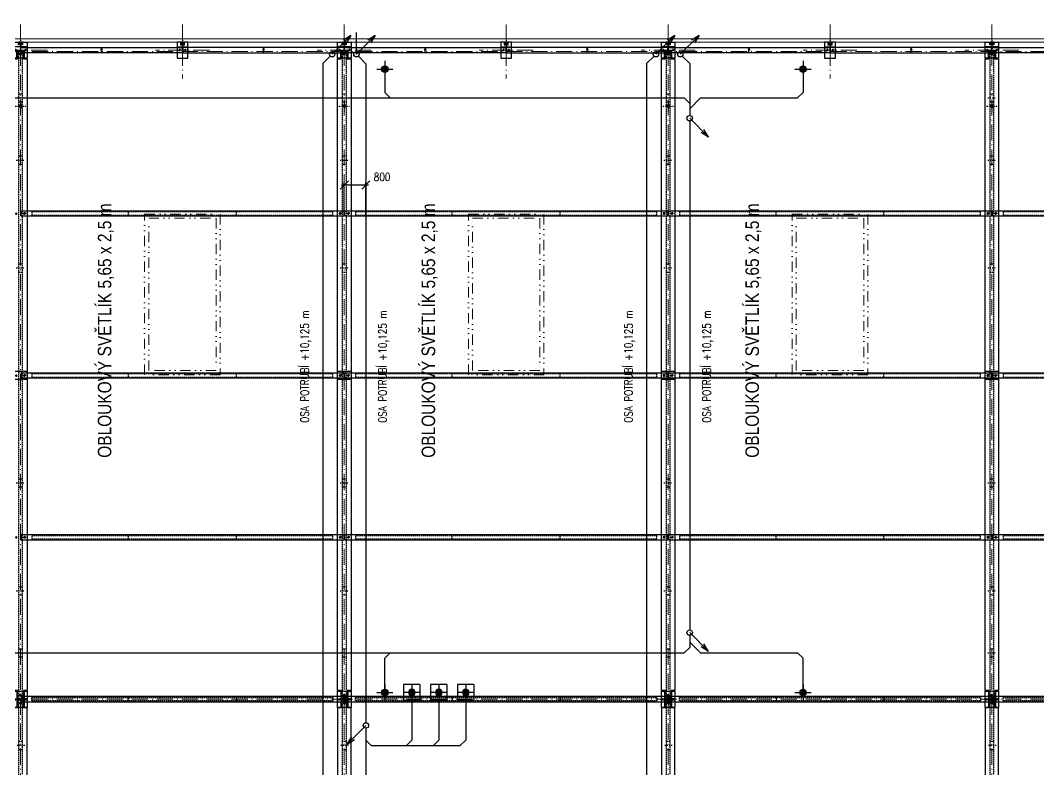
# Model space of a CAD drawing. Header units: millimetres. Extents: x 325046 to 1268204, y 1875583 to 2761998.
# Drawn here: x 946074 to 983810, y 2148135 to 2175898 of the extents above; entities that cross this region are included whole.
import ezdxf

# ---------------------------------------------------------------- set-up
doc = ezdxf.new("R2010")
doc.units = ezdxf.units.MM
doc.header["$LTSCALE"] = 100
doc.header["$PDMODE"] = 65
for name, pattern in [('ACAD_ISO10W100', [18.5, 12, -3, 0.5, -3]), ('CONTINOUS', [0]), ('DASHDOT', [1, 0.5, -0.25, 0, -0.25]), ('DASHED', [0.75, 0.5, -0.25]), ('DIVIDE', [31.75, 12.7, -6.35, 0, -6.35, 0, -6.35]), ('SO02_F11anp01$0${ Leader Line}', [0])]:
    doc.linetypes.add(name, pattern=pattern)
for name, color, linetype in [('025', 1, 'Continuous'), ('035', 7, 'Continuous'), ('070', 6, 'Continuous'), ('DEHA', 2, 'Continuous'), ('KOTY', 2, 'Continuous'), ('Kóty osové', 5, 'Continuous'), ('POPIS', 7, 'Continuous')]:
    doc.layers.add(name, color=color, linetype=linetype)
for name, color, linetype, lineweight, true_color in [('Korabek-bezp_vtoky_text', 7, 'CONTINOUS', 0, 0x6b50af), ('Korabek-bezp_vtoky_trasy', 7, 'CONTINOUS', 30, 0x9d626f), ('Korabek-text', 7, 'Continuous', 0, 0x7a7a7a), ('Korabek-trasy', 7, 'Continuous', 30, 0x7478c3), ('Korabek-vpuste', 7, 'Continuous', 30, 0x6f7ceb), ('Světlíky', 7, 'DIVIDE', 15, 0xf81696)]:
    doc.layers.add(name, color=color, linetype=linetype, lineweight=lineweight, true_color=true_color)
doc.layers.add('Objekty - osy', color=5, linetype='ACAD_ISO10W100', lineweight=20)
doc.layers.add('OBVODOVÝ PLÁŠŤ', color=2, linetype='Continuous', lineweight=9)
doc.layers.add('Příprava na dock', color=7, linetype='Continuous', true_color=0x616161)
doc.styles.add('ARIAL NARROW', font='ARIALN.TTF')
doc.styles.add('ARIL-TENKÝ', font='arial.ttf')
doc.styles.add('ROMANS', font='romans.shx', dxfattribs={"width": 0.8})
doc.dimstyles.new('400', dxfattribs={"dimscale": 400, "dimtxt": 2.5, "dimasz": 2, "dimexe": 1, "dimexo": 12, "dimgap": 1, "dimtad": 1, "dimdec": 0, "dimzin": 0, "dimdsep": 46, "dimtxsty": 'ARIL-TENKÝ', "dimblk": 'ARCHTICK', "dimcen": 4, "dimdle": 1, "dimclrd": 256, "dimclre": 256, "dimclrt": 7, "dimadec": 0, "dimazin": 0, "dimtfac": 1, "dimtdec": 0, "dimtix": 1, "dimtofl": 0, "dimtmove": 0, "dimatfit": 0, "dimldrblk": 'OBLIQUE', "dimfxl": 1, "dimtolj": 1, "dimtzin": 0, "dimlwd": -1, "dimlwe": -1, "dimarcsym": 0})
doc.dimstyles.new('EXT_15', dxfattribs={"dimscale": 100, "dimtxt": 3, "dimasz": 3, "dimexe": 1, "dimexo": 3, "dimgap": 1.5, "dimtad": 1, "dimdec": 0, "dimzin": 0, "dimdsep": 46, "dimtxsty": 'ROMANS', "dimblk": 'OBLIQUE', "dimcen": 3, "dimdle": 1, "dimclrd": 256, "dimclre": 256, "dimclrt": 256, "dimadec": 0, "dimazin": 0, "dimtfac": 0.5, "dimtdec": 0, "dimtix": 1, "dimtmove": 2, "dimatfit": 3, "dimldrblk": 'OBLIQUE', "dimfxl": 1, "dimtvp": 93.75, "dimtolj": 1, "dimtzin": 0, "dimarcsym": 0})

# ---------------------------------------------------------------- blocks, each defined once
blk = doc.blocks.new('V1')
at = {"layer": '025'}
h = blk.add_hatch(color=256, dxfattribs=at)
h.dxf.hatch_style = 1
h.paths.add_polyline_path([(1708921, -4904766, -1), (1708901, -4904766, -1)])
h = blk.add_hatch(color=256, dxfattribs=at)
h.dxf.hatch_style = 1
h.paths.add_polyline_path([(1709201, -4904766, 1), (1709221, -4904766, 1)])
h = blk.add_hatch(color=256, dxfattribs=at)
h.dxf.hatch_style = 1
h.paths.add_polyline_path([(1708921, -4910766, -1), (1708901, -4910766, -1)])
h = blk.add_hatch(color=256, dxfattribs=at)
h.dxf.hatch_style = 1
h.paths.add_polyline_path([(1709201, -4910766, 1), (1709221, -4910766, 1)])
h = blk.add_hatch(color=256, dxfattribs=at)
h.dxf.hatch_style = 1
h.paths.add_polyline_path([(1708921, -4916766, -1), (1708901, -4916766, -1)])
h = blk.add_hatch(color=256, dxfattribs=at)
h.dxf.hatch_style = 1
h.paths.add_polyline_path([(1709201, -4916766, 1), (1709221, -4916766, 1)])
at = {"layer": '025', "linetype": 'DASHED', "ltscale": 0.5}
for centre in [(1709061, -4898916), (1709061, -4922616)]:
    blk.add_circle(centre, 12.5, dxfattribs=at)
at = {"layer": '025'}
for centre in [(1708911, -4904766), (1709211, -4904766), (1708911, -4910766), (1709211, -4910766), (1708911, -4916766), (1709211, -4916766)]:
    blk.add_circle(centre, 10, dxfattribs=at)
at = {"layer": '035'}
blk.add_lwpolyline([(1708951, -4922446), (1708811, -4922446), (1708811, -4922446), (1708811, -4922446), (1708811, -4899086), (1708951, -4899086), (1708951, -4898786), (1709171, -4898786), (1709171, -4899086), (1709171, -4899086), (1709311, -4899086), (1709311, -4922446), (1709311, -4922446), (1709311, -4922446), (1709171, -4922446), (1709171, -4922746), (1708951, -4922746)], close=True, dxfattribs=at)
at = {"layer": '035', "linetype": 'DASHED'}
blk.add_lwpolyline([(1709126, -4898786), (1708996, -4898786), (1708996, -4922746), (1709126, -4922746)], close=True, dxfattribs=at)
at = {"layer": '035', "linetype": 'DASHED', "ltscale": 0.8}
for points in [[(1709126, -4900336), (1708996, -4900336)], [(1709126, -4900636), (1708996, -4900636)], [(1709126, -4902636), (1708996, -4902636)], [(1709126, -4902936), (1708996, -4902936)], [(1709126, -4906636), (1708996, -4906636)], [(1709126, -4906936), (1708996, -4906936)], [(1709121, -4910616), (1709001, -4910616)], [(1709121, -4910916), (1709001, -4910916)], [(1709126, -4914596), (1708996, -4914596)], [(1709126, -4914896), (1708996, -4914896)], [(1709126, -4918596), (1708996, -4918596)], [(1709126, -4918896), (1708996, -4918896)], [(1709126, -4920896), (1708996, -4920896)], [(1709126, -4921196), (1708996, -4921196)]]:
    blk.add_lwpolyline(points, dxfattribs=at)
at = {"layer": '035'}
for points in [[(1708811, -4910616), (1709311, -4910616)], [(1708811, -4910916), (1709311, -4910916)]]:
    blk.add_lwpolyline(points, dxfattribs=at)
at = {"layer": 'Příprava na dock', "linetype": 'DASHDOT', "ltscale": 0.2}
for points in [[(1709011, -4898916), (1709111, -4898916)], [(1709061, -4898966), (1709061, -4898866)], [(1709111, -4922616), (1709011, -4922616)], [(1709061, -4922666), (1709061, -4922566)]]:
    blk.add_lwpolyline(points, dxfattribs=at)
at = {"layer": 'Příprava na dock', "linetype": 'DASHDOT', "ltscale": 0.8}
for points in [[(1709216, -4900486), (1708906, -4900486)], [(1709216, -4902786), (1708906, -4902786)], [(1709216, -4906786), (1708906, -4906786)], [(1709216, -4914746), (1708906, -4914746)], [(1709216, -4918746), (1708906, -4918746)], [(1709216, -4921046), (1708906, -4921046)]]:
    blk.add_lwpolyline(points, dxfattribs=at)
at = {"layer": 'Příprava na dock', "linetype": 'DASHDOT', "ltscale": 0.5}
for points in [[(1708861, -4904766), (1708961, -4904766)], [(1708911, -4904816), (1708911, -4904716)], [(1709261, -4904766), (1709161, -4904766)], [(1709211, -4904816), (1709211, -4904716)], [(1708861, -4910766), (1708961, -4910766)], [(1708911, -4910816), (1708911, -4910716)], [(1709261, -4910766), (1709161, -4910766)], [(1709211, -4910816), (1709211, -4910716)], [(1708911, -4916816), (1708911, -4916716)], [(1709211, -4916816), (1709211, -4916716)], [(1708861, -4916766), (1708961, -4916766)], [(1709261, -4916766), (1709161, -4916766)]]:
    blk.add_lwpolyline(points, dxfattribs=at)
blk = doc.blocks.new('S1 STŘECHA')
at = {"layer": '025'}
h = blk.add_hatch(color=256, dxfattribs=at)
h.dxf.hatch_style = 1
edge = h.paths.add_edge_path()
edge.add_arc((1682139, -5081019), 10, 0, 360)
h = blk.add_hatch(color=256, dxfattribs=at)
h.dxf.hatch_style = 1
edge = h.paths.add_edge_path()
edge.add_arc((1682519, -5081019), 10, 0, 360)
for centre in [(1682139, -5081019), (1682519, -5081019)]:
    blk.add_circle(centre, 10, dxfattribs=at)
at = {"layer": '035', "linetype": 'DASHED'}
for centre in [(1682329, -5080869), (1682329, -5081169)]:
    blk.add_circle(centre, 30, dxfattribs=at)
at = {"layer": '070', "ltscale": 0.5}
blk.add_lwpolyline([(1682079, -5080719), (1682579, -5080719), (1682579, -5081319), (1682079, -5081319)], close=True, dxfattribs=at)
for points in [[(1682199, -5080719), (1682199, -5081319)], [(1682459, -5080719), (1682459, -5081319)]]:
    blk.add_lwpolyline(points, dxfattribs=at)
at = {"layer": 'Příprava na dock', "linetype": 'DASHDOT', "ltscale": 0.5}
for points in [[(1682279, -5080869), (1682379, -5080869)], [(1682329, -5080819), (1682329, -5080919)], [(1682189, -5081019), (1682089, -5081019)], [(1682139, -5081069), (1682139, -5080969)], [(1682279, -5081169), (1682379, -5081169)], [(1682329, -5081119), (1682329, -5081219)], [(1682569, -5081019), (1682469, -5081019)], [(1682519, -5081069), (1682519, -5080969)]]:
    blk.add_lwpolyline(points, dxfattribs=at)
blk = doc.blocks.new('L1.1_PŮDORYS')
at = {"layer": '035'}
for points in [[(1507676, -5195314), (1507676, -5195314), (1507676, -5195314), (1507676, -5207274), (1507676, -5207274), (1507676, -5207274), (1507676, -5207274), (1507676, -5207274), (1507876, -5207274), (1507876, -5207274), (1507876, -5207274), (1507876, -5207274), (1507876, -5207274), (1507876, -5195314), (1507876, -5195314), (1507876, -5195314), (1507876, -5195314), (1507676, -5195314)], [(1507756, -5195454), (1507796, -5195454), (1507796, -5195514), (1507756, -5195514)], [(1507756, -5207134), (1507796, -5207134), (1507796, -5207074), (1507756, -5207074)]]:
    blk.add_lwpolyline(points, close=True, dxfattribs=at)
at = {"layer": '035', "linetype": 'DASHED'}
blk.add_lwpolyline([(1507836, -5195714), (1507836, -5206874), (1507716, -5206874), (1507716, -5195714)], close=True, dxfattribs=at)
for points in [[(1507716, -5199294), (1507836, -5199294)], [(1507716, -5203294), (1507836, -5203294)]]:
    blk.add_lwpolyline(points, dxfattribs=at)
at = {"layer": 'Příprava na dock', "linetype": 'DASHDOT', "ltscale": 0.5}
for points in [[(1507826, -5195484), (1507726, -5195484)], [(1507776, -5195534), (1507776, -5195434)], [(1507826, -5207104), (1507726, -5207104)], [(1507776, -5207154), (1507776, -5207054)]]:
    blk.add_lwpolyline(points, dxfattribs=at)
blk = doc.blocks.new('L1_PU')
at = {"layer": '035', "color": 0}
blk.add_lwpolyline([(1717306, -4886866), (1705346, -4886866), (1705346, -4886666), (1717306, -4886666)], close=True, dxfattribs=at)
at = {"layer": '035'}
for points in [[(1705446, -4886746), (1705506, -4886746), (1705506, -4886786), (1705446, -4886786)], [(1717206, -4886746), (1717146, -4886746), (1717146, -4886786), (1717206, -4886786)]]:
    blk.add_lwpolyline(points, close=True, dxfattribs=at)
at = {"layer": '035', "color": 0, "linetype": 'DASHED'}
blk.add_lwpolyline([(1716906, -4886706), (1705746, -4886706), (1705746, -4886826), (1716906, -4886826)], close=True, dxfattribs=at)
at = {"layer": '035', "linetype": 'DASHED'}
for points in [[(1709326, -4886826), (1709326, -4886706)], [(1713326, -4886826), (1713326, -4886706)]]:
    blk.add_lwpolyline(points, dxfattribs=at)
at = {"layer": 'Příprava na dock', "linetype": 'DASHDOT', "ltscale": 0.5}
for points in [[(1705426, -4886766), (1705526, -4886766)], [(1705476, -4886716), (1705476, -4886816)], [(1717126, -4886766), (1717226, -4886766)], [(1717176, -4886716), (1717176, -4886816)]]:
    blk.add_lwpolyline(points, dxfattribs=at)
blk = doc.blocks.new('V2')
at = {"layer": '025'}
h = blk.add_hatch(color=256, dxfattribs=at)
h.dxf.hatch_style = 1
h.paths.add_polyline_path([(1705186, -4880766, -1), (1705166, -4880766, -1)])
h = blk.add_hatch(color=256, dxfattribs=at)
h.dxf.hatch_style = 1
h.paths.add_polyline_path([(1705466, -4880766, 1), (1705486, -4880766, 1)])
h = blk.add_hatch(color=256, dxfattribs=at)
h.dxf.hatch_style = 1
h.paths.add_polyline_path([(1705186, -4886766, -1), (1705166, -4886766, -1)])
h = blk.add_hatch(color=256, dxfattribs=at)
h.dxf.hatch_style = 1
h.paths.add_polyline_path([(1705466, -4886766, 1), (1705486, -4886766, 1)])
h = blk.add_hatch(color=256, dxfattribs=at)
h.dxf.hatch_style = 1
h.paths.add_polyline_path([(1705186, -4892766, -1), (1705166, -4892766, -1)])
h = blk.add_hatch(color=256, dxfattribs=at)
h.dxf.hatch_style = 1
h.paths.add_polyline_path([(1705466, -4892766, 1), (1705486, -4892766, 1)])
at = {"layer": 'Příprava na dock'}
h = blk.add_hatch(dxfattribs=at)
h.set_pattern_fill('ANSI31', color=256, scale=250, angle=180)
h.set_pattern_definition([(225, (602695.915, -9703834.77), (22.09708691, -22.09708691), [])])
edge = h.paths.add_edge_path()
edge.add_arc((1705326, -4876786), 50, 0, 360)
at = {"layer": '025', "linetype": 'DASHED', "ltscale": 0.5}
for centre in [(1705326, -4874866), (1705326, -4898616)]:
    blk.add_circle(centre, 12.5, dxfattribs=at)
at = {"layer": '025'}
for centre, radius in [((1705326, -4876786), 50), ((1705176, -4880766), 10), ((1705476, -4880766), 10), ((1705176, -4886766), 10), ((1705476, -4886766), 10), ((1705176, -4892766), 10), ((1705476, -4892766), 10)]:
    blk.add_circle(centre, radius, dxfattribs=at)
at = {"layer": '035'}
blk.add_lwpolyline([(1705216, -4875036), (1705076, -4875036), (1705076, -4875036), (1705076, -4875036), (1705076, -4898446), (1705216, -4898446), (1705216, -4898746), (1705436, -4898746), (1705436, -4898446), (1705436, -4898446), (1705576, -4898446), (1705576, -4875036), (1705576, -4875036), (1705576, -4875036), (1705436, -4875036), (1705436, -4874736), (1705216, -4874736)], close=True, dxfattribs=at)
for points in [[(1705216, -4874836), (1705436, -4874836)], [(1705076, -4886616), (1705576, -4886616)], [(1705076, -4886916), (1705576, -4886916)]]:
    blk.add_lwpolyline(points, dxfattribs=at)
at = {"layer": '035', "linetype": 'DASHED'}
blk.add_lwpolyline([(1705391, -4874736), (1705261, -4874736), (1705261, -4898746), (1705391, -4898746)], close=True, dxfattribs=at)
at = {"layer": '035', "linetype": 'DASHED', "ltscale": 0.8}
for points in [[(1705391, -4876336), (1705261, -4876336)], [(1705391, -4876636), (1705261, -4876636)], [(1705391, -4878636), (1705261, -4878636)], [(1705391, -4878936), (1705261, -4878936)], [(1705391, -4882636), (1705261, -4882636)], [(1705391, -4882936), (1705261, -4882936)], [(1705386, -4886616), (1705266, -4886616)], [(1705386, -4886916), (1705266, -4886916)], [(1705391, -4890596), (1705261, -4890596)], [(1705391, -4890896), (1705261, -4890896)], [(1705391, -4894596), (1705261, -4894596)], [(1705391, -4894896), (1705261, -4894896)], [(1705391, -4896896), (1705261, -4896896)], [(1705391, -4897196), (1705261, -4897196)]]:
    blk.add_lwpolyline(points, dxfattribs=at)
at = {"layer": 'DEHA', "color": 3, "linetype": 'DASHDOT', "ltscale": 0.9}
for points in [[(1705326, -4876589), (1705326, -4876983)], [(1705523, -4876786), (1705129, -4876786)]]:
    blk.add_lwpolyline(points, dxfattribs=at)
at = {"layer": 'Příprava na dock', "linetype": 'DASHDOT', "ltscale": 0.2}
for points in [[(1705326, -4874916), (1705326, -4874816)], [(1705276, -4874866), (1705376, -4874866)], [(1705326, -4898666), (1705326, -4898566)], [(1705376, -4898616), (1705276, -4898616)]]:
    blk.add_lwpolyline(points, dxfattribs=at)
at = {"layer": 'Příprava na dock', "linetype": 'DASHDOT', "ltscale": 0.8}
for points in [[(1705481, -4876486), (1705171, -4876486)], [(1705481, -4878786), (1705171, -4878786)], [(1705481, -4882786), (1705171, -4882786)], [(1705481, -4890746), (1705171, -4890746)], [(1705481, -4894746), (1705171, -4894746)], [(1705481, -4897046), (1705171, -4897046)]]:
    blk.add_lwpolyline(points, dxfattribs=at)
at = {"layer": 'Příprava na dock', "linetype": 'DASHDOT', "ltscale": 0.5}
for points in [[(1705126, -4880766), (1705226, -4880766)], [(1705176, -4880816), (1705176, -4880716)], [(1705526, -4880766), (1705426, -4880766)], [(1705476, -4880816), (1705476, -4880716)], [(1705126, -4886766), (1705226, -4886766)], [(1705176, -4886816), (1705176, -4886716)], [(1705526, -4886766), (1705426, -4886766)], [(1705476, -4886816), (1705476, -4886716)], [(1705126, -4892766), (1705226, -4892766)], [(1705176, -4892816), (1705176, -4892716)], [(1705526, -4892766), (1705426, -4892766)], [(1705476, -4892816), (1705476, -4892716)]]:
    blk.add_lwpolyline(points, dxfattribs=at)
blk = doc.blocks.new('S2 STŘECHA')
at = {"layer": '025'}
h = blk.add_hatch(color=256, dxfattribs=at)
h.dxf.hatch_style = 1
edge = h.paths.add_edge_path()
edge.add_arc((1694149, -5104969), 10, 0, 360)
h = blk.add_hatch(color=256, dxfattribs=at)
h.dxf.hatch_style = 1
edge = h.paths.add_edge_path()
edge.add_arc((1694509, -5104969), 10, 0, 360)
at = {"layer": 'Příprava na dock', "ltscale": 0.5}
h = blk.add_hatch(dxfattribs=at)
h.set_pattern_fill('ANSI31', color=256, scale=250)
h.set_pattern_definition([(45, (-71057.18, -131932.95), (-22.09708691, 22.09708691), [])])
h.paths.add_polyline_path([(1694254, -5105269), (1694404, -5105269), (1694404, -5105169), (1694254, -5105169)])
at = {"layer": '025', "ltscale": 0.5}
blk.add_lwpolyline([(1694254, -5105269), (1694404, -5105269), (1694404, -5105169), (1694254, -5105169)], close=True, dxfattribs=at)
at = {"layer": '025', "linetype": 'DASHED', "ltscale": 0.5}
blk.add_lwpolyline([(1694254, -5105269), (1694404, -5105269), (1694404, -5105259), (1694254, -5105259)], close=True, dxfattribs=at)
at = {"layer": '025'}
for centre in [(1694149, -5104969), (1694509, -5104969)]:
    blk.add_circle(centre, 10, dxfattribs=at)
at = {"layer": '035', "linetype": 'DASHED'}
blk.add_circle((1694329, -5104819), 30, dxfattribs=at)
at = {"layer": '070', "ltscale": 0.5}
blk.add_lwpolyline([(1694079, -5105269), (1694579, -5105269), (1694579, -5104669), (1694079, -5104669)], close=True, dxfattribs=at)
for points in [[(1694199, -5104669), (1694199, -5104969), (1694459, -5104969), (1694459, -5104669)], [(1694579, -5105089), (1694079, -5105089)]]:
    blk.add_lwpolyline(points, dxfattribs=at)
at = {"layer": 'Příprava na dock', "linetype": 'DASHDOT', "ltscale": 0.5}
for points in [[(1694099, -5104969), (1694199, -5104969)], [(1694199, -5104969), (1694099, -5104969)], [(1694149, -5105019), (1694149, -5104919)], [(1694149, -5105019), (1694149, -5104919)], [(1694279, -5104819), (1694379, -5104819)], [(1694329, -5104769), (1694329, -5104869)], [(1694459, -5104969), (1694559, -5104969)], [(1694559, -5104969), (1694459, -5104969)], [(1694509, -5105019), (1694509, -5104919)], [(1694509, -5105019), (1694509, -5104919)], [(1694329, -5105344), (1694329, -5105094)]]:
    blk.add_lwpolyline(points, dxfattribs=at)
blk = doc.blocks.new('ZT1_PU')
at = {"layer": '035', "ltscale": 0.5}
blk.add_lwpolyline([(1684235, -4865636), (1690215, -4865636), (1690215, -4865836), (1684235, -4865836)], close=True, dxfattribs=at)
at = {"layer": '035', "color": 2}
for points in [[(1687223, -4865656), (1687191, -4865736)], [(1687223, -4865816), (1687223, -4865656)], [(1687223, -4865656), (1687255, -4865736)]]:
    blk.add_lwpolyline(points, dxfattribs=at)
at = {"layer": '035'}
for centre in [(1684405, -4865736), (1690125, -4865736)]:
    blk.add_circle(centre, 25, dxfattribs=at)
at = {"layer": 'Příprava na dock', "linetype": 'DASHDOT', "ltscale": 0.5}
for points in [[(1684355, -4865736), (1684455, -4865736)], [(1684405, -4865686), (1684405, -4865786)], [(1690075, -4865736), (1690175, -4865736)], [(1690125, -4865686), (1690125, -4865786)]]:
    blk.add_lwpolyline(points, dxfattribs=at)
blk = doc.blocks.new('S3 STŘECHA')
at = {"layer": '025'}
h = blk.add_hatch(color=256, dxfattribs=at)
h.dxf.hatch_style = 1
edge = h.paths.add_edge_path()
edge.add_arc((1676229, -5009069), 10, 0, 360)
h = blk.add_hatch(color=256, dxfattribs=at)
h.dxf.hatch_style = 1
edge = h.paths.add_edge_path()
edge.add_arc((1676429, -5009069), 10, 0, 360)
at = {"layer": 'Příprava na dock', "ltscale": 0.5}
h = blk.add_hatch(dxfattribs=at)
h.set_pattern_fill('ANSI31', color=256, scale=250, angle=180)
h.set_pattern_definition([(225, (3441714.858, -9982104.093), (22.09708691, -22.09708691), [])])
h.paths.add_polyline_path([(1676404, -5008769), (1676254, -5008769), (1676254, -5008869), (1676404, -5008869)])
at = {"layer": '025', "ltscale": 0.5}
blk.add_lwpolyline([(1676404, -5008769), (1676254, -5008769), (1676254, -5008869), (1676404, -5008869)], close=True, dxfattribs=at)
at = {"layer": '025', "linetype": 'DASHED', "ltscale": 0.5}
blk.add_lwpolyline([(1676404, -5008769), (1676254, -5008769), (1676254, -5008779), (1676404, -5008779)], close=True, dxfattribs=at)
at = {"layer": '025'}
for centre in [(1676229, -5009069), (1676429, -5009069)]:
    blk.add_circle(centre, 10, dxfattribs=at)
at = {"layer": '070', "ltscale": 0.5}
blk.add_lwpolyline([(1676529, -5008769), (1676129, -5008769), (1676129, -5009369), (1676529, -5009369)], close=True, dxfattribs=at)
blk.add_lwpolyline([(1676129, -5008949), (1676529, -5008949)], dxfattribs=at)
at = {"layer": 'Příprava na dock', "linetype": 'DASHDOT', "ltscale": 0.5}
for points in [[(1676329, -5008694), (1676329, -5008944)], [(1676179, -5009069), (1676279, -5009069)], [(1676229, -5009019), (1676229, -5009119)], [(1676479, -5009069), (1676379, -5009069)], [(1676429, -5009019), (1676429, -5009119)]]:
    blk.add_lwpolyline(points, dxfattribs=at)
blk = doc.blocks.new('vpust_tučně')
at = {"layer": 'Korabek-vpuste'}
for p, q in [((52.896, 90.921), (53.396, 90.921)), ((53.146, 90.671), (53.146, 91.171))]:
    blk.add_line(p, q, dxfattribs=at)
for radius in [0.1, 0.075, 0.05]:
    blk.add_circle((53.146, 90.921), radius, dxfattribs=at)
blk = doc.blocks.new('vtok')
at = {"layer": 'Korabek-bezp_vtoky_trasy', "linetype": 'ByBlock'}
for p, q in [((300, 300), (-300, 300)), ((-300, 300), (-300, -300)), ((300, 0), (-300, 0)), ((0, 300), (0, -300)), ((300, 300), (300, -300)), ((300, -300), (-300, -300))]:
    blk.add_line(p, q, dxfattribs=at)
for radius in [120, 90, 60]:
    blk.add_circle((0, 0), radius, dxfattribs=at)
blk = doc.blocks.new('_Oblique')
at = {"color": 0, "lineweight": -2}
blk.add_line((-0.5, -0.5), (0.5, 0.5), dxfattribs=at)
blk = doc.blocks.new('*D103')
at = {"layer": 'Defpoints', "color": 0, "transparency": 16777216}
for p in [(957022, 2902839), (956222, 2901444), (957022, 2901444)]:
    blk.add_point(p, dxfattribs=at)
at = {"layer": 'Korabek-bezp_vtoky_text', "lineweight": -2, "transparency": 16777216}
for p, q in [((956122, 2902839), (957122, 2902839)), ((956222, 2901744), (956222, 2902939)), ((957022, 2901744), (957022, 2902939))]:
    blk.add_line(p, q, dxfattribs=at)
at = {"layer": 'Korabek-bezp_vtoky_text', "lineweight": -2, "transparency": 16777216, "xscale": 300, "yscale": 300, "zscale": 300, "rotation": 180}
blk.add_blockref('_Oblique', (956222, 2902839), dxfattribs=at)
at = {"layer": 'Korabek-bezp_vtoky_text', "lineweight": -2, "transparency": 16777216, "xscale": 300, "yscale": 300, "zscale": 300}
blk.add_blockref('_Oblique', (957022, 2902839), dxfattribs=at)
at = {"layer": 'Korabek-bezp_vtoky_text', "transparency": 16777216, "insert": (957622, 2903139), "char_height": 300, "attachment_point": 5, "style": 'ROMANS'}
blk.add_mtext('\\A1;800', dxfattribs=at)
blk = doc.blocks.new('_ARCHTICK')
at = {"color": 0, "linetype": 'ByBlock', "const_width": 0.15}
blk.add_lwpolyline([(-0.5, -0.5), (0.5, 0.5)], dxfattribs=at)
blk = doc.blocks.new('*D1566')
at = {"layer": 'Defpoints', "color": 0, "transparency": 16777216}
for p in [(705684, 2191717), (705684, 2175213), (1078474, 2175213)]:
    blk.add_point(p, dxfattribs=at)
at = {"layer": 'Kóty osové', "transparency": 16777216}
for p, q in [((705684, 2180013), (705684, 2192117)), ((1078474, 2180013), (1078474, 2192117)), ((1078874, 2191717), (705284, 2191717))]:
    blk.add_line(p, q, dxfattribs=at)
at = {"layer": 'Kóty osové', "transparency": 16777216, "xscale": 800, "yscale": 800, "zscale": 800, "rotation": 180}
blk.add_blockref('_ARCHTICK', (705684, 2191717), dxfattribs=at)
at = {"layer": 'Kóty osové', "transparency": 16777216, "xscale": 800, "yscale": 800, "zscale": 800}
blk.add_blockref('_ARCHTICK', (1078474, 2191717), dxfattribs=at)
at = {"layer": 'Kóty osové', "color": 7, "transparency": 16777216, "insert": (892079, 2192627), "char_height": 1000, "attachment_point": 5, "style": 'ARIL-TENKÝ'}
blk.add_mtext('\\A1;372790', dxfattribs=at)
blk = doc.blocks.new('A$C73023567')
at = {"layer": 'Korabek-bezp_vtoky_trasy'}
for p, q in [((252724.8, 124745.6), (252724.8, 125545.6)), ((252724.8, 124745.6), (253422.1, 125442.9)), ((253422.1, 125442.9), (253147.5, 125272.2)), ((253422.1, 125442.9), (253251.4, 125168.3)), ((252795.6, 124674.7), (253075, 124395.3)), ((253075, 124395.3), (253075, 99975.1)), ((254775, 101095.6), (254775, 99325.9)), ((255775, 101095.6), (255775, 99325.9)), ((256775, 101095.6), (256775, 99325.9)), ((253075, 99875.6), (252377.7, 99178.2)), ((253075, 99775.1), (253075, 75975.1)), ((252377.7, 99178.2), (252548.4, 99452.8)), ((252377.7, 99178.2), (252652.3, 99348.9)), ((253275.3, 99125.6), (253075, 99325.9)), ((254574.7, 99125.6), (254775, 99325.9)), ((255574.7, 99125.6), (255775, 99325.9)), ((256574.7, 99125.6), (256775, 99325.9)), ((253275.3, 99125.6), (256574.7, 99125.6))]:
    blk.add_line(p, q, dxfattribs=at)
for centre in [(252725, 124745.6), (253074.8, 99875.1)]:
    blk.add_circle(centre, 100, dxfattribs=at)
at = {"layer": 'Korabek-trasy'}
for p, q in [((251825, 124745.6), (252522.3, 125442.9)), ((252522.3, 125442.9), (252247.7, 125272.2)), ((252522.3, 125442.9), (252351.6, 125168.3)), ((263825, 124745.6), (264522.3, 125442.9)), ((264522.3, 125442.9), (264247.7, 125272.2)), ((264522.3, 125442.9), (264351.6, 125168.3)), ((264725, 124745.6), (265422.3, 125442.9)), ((265422.3, 125442.9), (265147.7, 125272.2)), ((265422.3, 125442.9), (265251.6, 125168.3)), ((251754.3, 124674.8), (251475, 124395.6)), ((263754.3, 124674.8), (263475, 124395.6)), ((264795.7, 124674.8), (265075, 124395.6)), ((251475, 124395.6), (251475, 31415.6)), ((253775, 124195.6), (253775, 123325.9)), ((263475, 124395.6), (263475, 79415.6)), ((265075, 124395.6), (265075, 122475.6)), ((269275, 124195.6), (269275, 123325.9)), ((205475.3, 123125.6), (264874.7, 123125.6)), ((253975.3, 123125.6), (253775, 123325.9)), ((265075, 122925.2), (264874.7, 123125.6)), ((265075, 122724.9), (265475.7, 123125.6)), ((265475.7, 123125.6), (269074.7, 123125.6)), ((269074.7, 123125.6), (269275, 123325.9)), ((265075, 122375.6), (265772.3, 121678.2)), ((265075, 122275.6), (265075, 103415.6)), ((265772.3, 121678.2), (265601.6, 121952.8)), ((265772.3, 121678.2), (265497.7, 121848.9)), ((265075, 103315.6), (265772.3, 102618.2)), ((265075, 103215.6), (265075, 102765.9)), ((265075, 102765.9), (264874.7, 102565.6)), ((265075, 102966.2), (265475.7, 102565.6)), ((265772.3, 102618.2), (265497.7, 102788.9)), ((265772.3, 102618.2), (265601.6, 102892.8)), ((205475.3, 102565.6), (264874.7, 102565.6)), ((253975.3, 102565.6), (253775, 102365.2)), ((253775, 101095.6), (253775, 102365.2)), ((265475.7, 102565.6), (269074.7, 102565.6)), ((269074.7, 102565.6), (269275, 102365.2)), ((269275, 101095.6), (269275, 102365.2))]:
    blk.add_line(p, q, dxfattribs=at)
for centre in [(251825, 124745.6), (263825, 124745.6), (264725, 124745.6), (265075, 122375.6), (265075, 103315.6)]:
    blk.add_circle(centre, 100, dxfattribs=at)
at = {"layer": 'Korabek-bezp_vtoky_trasy', "xscale": -1, "rotation": 270.0000000087293}
for p in [(254775, 101095.6), (255775, 101095.6), (256775, 101095.6)]:
    blk.add_blockref('vtok', p, dxfattribs=at)
at = {"layer": 'Korabek-vpuste', "xscale": 1200, "yscale": 1200, "zscale": 1200, "rotation": 269.9999999927888}
for p in [(144669.4, 187970.4), (160169.4, 187970.4), (144669.4, 164870.4), (160169.4, 164870.4)]:
    blk.add_blockref('vpust_tučně', p, dxfattribs=at)
at = {"layer": 'Korabek-bezp_vtoky_text', "insert": (253935.1, 111087.4), "char_height": 300, "width": 28411.347, "attachment_point": 7, "rotation": 90, "style": 'ROMANS'}
blk.add_mtext('OSA POTRUBÍ +10,125 m', dxfattribs=at)
at = {"layer": 'Korabek-text', "char_height": 300, "width": 28411.347, "attachment_point": 7, "rotation": 90, "style": 'ROMANS'}
for insert in [(251048.2, 111087.4), (263048.2, 111087.4), (265946, 111087.4)]:
    blk.add_mtext('OSA POTRUBÍ +10,125 m', dxfattribs=dict(at, insert=insert))
at = {"layer": 'Korabek-bezp_vtoky_text'}
dim = blk.add_linear_dim(base=(253075, 119900.5), p1=(252275, 118505.5), p2=(253075, 118505.5), dimstyle='EXT_15', dxfattribs=at)
dim.commit()
dim.dimension.update_dxf_attribs({"geometry": '*D103', "text_midpoint": (253675, 120200.5), "dimtype": 128, "insert": (-703947, -2782938.8)})

msp = doc.modelspace()

# ---------------------------------------------------------------- linework, layer by layer
at = {"layer": 'Objekty - osy', "ltscale": 0.5}
for points in [[(946078.7, 2175743.4), (946078.7, 2053743.4)], [(952078.7, 2175743.4), (952078.7, 2173743.4)], [(958078.7, 2175743.4), (958078.7, 2053743.4)], [(964078.7, 2175743.4), (964078.7, 2173743.4)], [(970078.7, 2175743.4), (970078.7, 2053743.4)], [(976078.7, 2175743.4), (976078.7, 2173743.4)], [(982078.7, 2175743.4), (982078.7, 2053743.4)], [(947078.7, 2174793.4), (945078.7, 2174793.4)], [(953078.7, 2174793.4), (951078.7, 2174793.4)], [(959078.7, 2174793.4), (957078.7, 2174793.4)], [(965078.7, 2174793.4), (963078.7, 2174793.4)], [(971078.7, 2174793.4), (969078.7, 2174793.4)], [(977078.7, 2174793.4), (975078.7, 2174793.4)], [(983078.7, 2174793.4), (981078.7, 2174793.4)], [(705078.7, 2174743.4), (1079078.7, 2174743.4)], [(705078.7, 2150743.4), (1079078.7, 2150743.4)]]:
    msp.add_lwpolyline(points, dxfattribs=at)
at = {"layer": 'OBVODOVÝ PLÁŠŤ', "ltscale": 100}
msp.add_lwpolyline([(1078473.7, 2175213.4), (1078473.7, 2126323.4), (1018473.7, 2126323.4), (1018473.7, 2054273.4), (705683.7, 2054273.4), (705683.7, 2175213.4)], close=True, dxfattribs=at)
msp.add_lwpolyline([(1078353.7, 2175093.4), (1078353.7, 2175093.4), (1078353.7, 2126443.4), (1018353.7, 2126443.4), (1018353.7, 2054393.4), (705803.7, 2054393.4), (705803.7, 2175093.4), (1078353.7, 2175093.4)], dxfattribs=at)
at = {"layer": 'Světlíky', "ltscale": 0.3}
for points in [[(950678.7, 2168718.4), (953478.7, 2168718.4), (953478.7, 2162768.4), (950678.7, 2162768.4)], [(950828.7, 2168568.4), (953328.7, 2168568.4), (953328.7, 2162918.4), (950828.7, 2162918.4)], [(962678.7, 2168718.4), (965478.7, 2168718.4), (965478.7, 2162768.4), (962678.7, 2162768.4)], [(962828.7, 2168568.4), (965328.7, 2168568.4), (965328.7, 2162918.4), (962828.7, 2162918.4)], [(974678.7, 2168718.4), (977478.7, 2168718.4), (977478.7, 2162768.4), (974678.7, 2162768.4)], [(974828.7, 2168568.4), (977328.7, 2168568.4), (977328.7, 2162918.4), (974828.7, 2162918.4)]]:
    msp.add_lwpolyline(points, close=True, dxfattribs=at)

# ---------------------------------------------------------------- block references
at = {"layer": '035', "xscale": -1, "rotation": 180}
for name, p in [('S2 STŘECHA', (-748250.2, -2930175.1)), ('S2 STŘECHA', (-736250.2, -2930175.1)), ('S2 STŘECHA', (-724250.2, -2930175.1)), ('S2 STŘECHA', (-712250.2, -2930175.1)), ('V1', (-762982.6, -2772022.4)), ('V1', (-750982.6, -2772022.4)), ('V1', (-738982.6, -2772022.4)), ('V1', (-726982.6, -2772022.4))]:
    msp.add_blockref(name, p, dxfattribs=at)
at = {"layer": '035'}
for name, p in [('S3 STŘECHA', (-724250.2, 7183862)), ('S3 STŘECHA', (-712250.2, 7183862)), ('S3 STŘECHA', (-700250.2, 7183862)), ('ZT1_PU', (-738146.6, 7040529.6)), ('ZT1_PU', (-726146.6, 7040529.6)), ('ZT1_PU', (-714146.6, 7040529.6)), ('ZT1_PU', (-702146.6, 7040529.6)), ('L1_PU', (-759247.1, 7055509.2)), ('L1_PU', (-747247.1, 7055509.2)), ('L1_PU', (-735247.1, 7055509.2)), ('L1_PU', (-723247.1, 7055509.2)), ('L1_PU', (-759247.1, 7049509.2)), ('L1_PU', (-747247.1, 7049509.2)), ('L1_PU', (-735247.1, 7049509.2)), ('L1_PU', (-723247.1, 7049509.2)), ('L1_PU', (-759247.1, 7043509.2)), ('L1_PU', (-747247.1, 7043509.2)), ('L1_PU', (-735247.1, 7043509.2)), ('L1_PU', (-723247.1, 7043509.2)), ('S1 STŘECHA', (-736250.2, 7231762)), ('S1 STŘECHA', (-724250.2, 7231762)), ('S1 STŘECHA', (-712250.2, 7231762)), ('S1 STŘECHA', (-700250.2, 7231762))]:
    msp.add_blockref(name, p, dxfattribs=at)
at = {"layer": '035', "xscale": -1}
for name, p in [('V2', (2651404.5, 7049509.2)), ('ZT1_PU', (2642303.9, 7040529.6)), ('V2', (2663404.5, 7049509.2)), ('ZT1_PU', (2654303.9, 7040529.6)), ('V2', (2675404.5, 7049509.2)), ('ZT1_PU', (2666303.9, 7040529.6)), ('V2', (2687404.5, 7049509.2))]:
    msp.add_blockref(name, p, dxfattribs=at)
at = {"layer": 'Korabek-trasy', "linetype": 'SO02_F11anp01$0${ Leader Line}'}
msp.add_blockref('A$C73023567', (705803.7, 2049897.9), dxfattribs=at)
at = {"layer": 'KOTY', "rotation": 270}
for p in [(6153372.5, 3658519.8), (6165372.5, 3658519.8), (6177372.5, 3658519.8), (6189372.5, 3658519.8)]:
    msp.add_blockref('L1.1_PŮDORYS', p, dxfattribs=at)

# ---------------------------------------------------------------- texts
at = {"layer": 'POPIS', "linetype": 'ByBlock', "lineweight": 18, "char_height": 500, "width": 9505.374, "attachment_point": 9, "rotation": 90, "style": 'ARIAL NARROW'}
for insert in [(949537.6, 2169113.7), (961537.6, 2169113.7), (973537.6, 2169113.7)]:
    msp.add_mtext('OBLOUKOVÝ SVĚTLÍK 5,65 x 2,5 m', dxfattribs=dict(at, insert=insert))

# ---------------------------------------------------------------- dimensions: what is measured, and where the dimension line sits
at = {"layer": 'Kóty osové'}
dim = msp.add_linear_dim(base=(705683.7, 2191716.6), p1=(1078473.7, 2175213.4), p2=(705683.7, 2175213.4), dimstyle='400', override={"dimtmove": 1}, dxfattribs=at)
dim.commit()
dim.dimension.update_dxf_attribs({"geometry": '*D1566', "text_midpoint": (892078.7, 2192627.5)})

doc.saveas('drawing.dxf')
